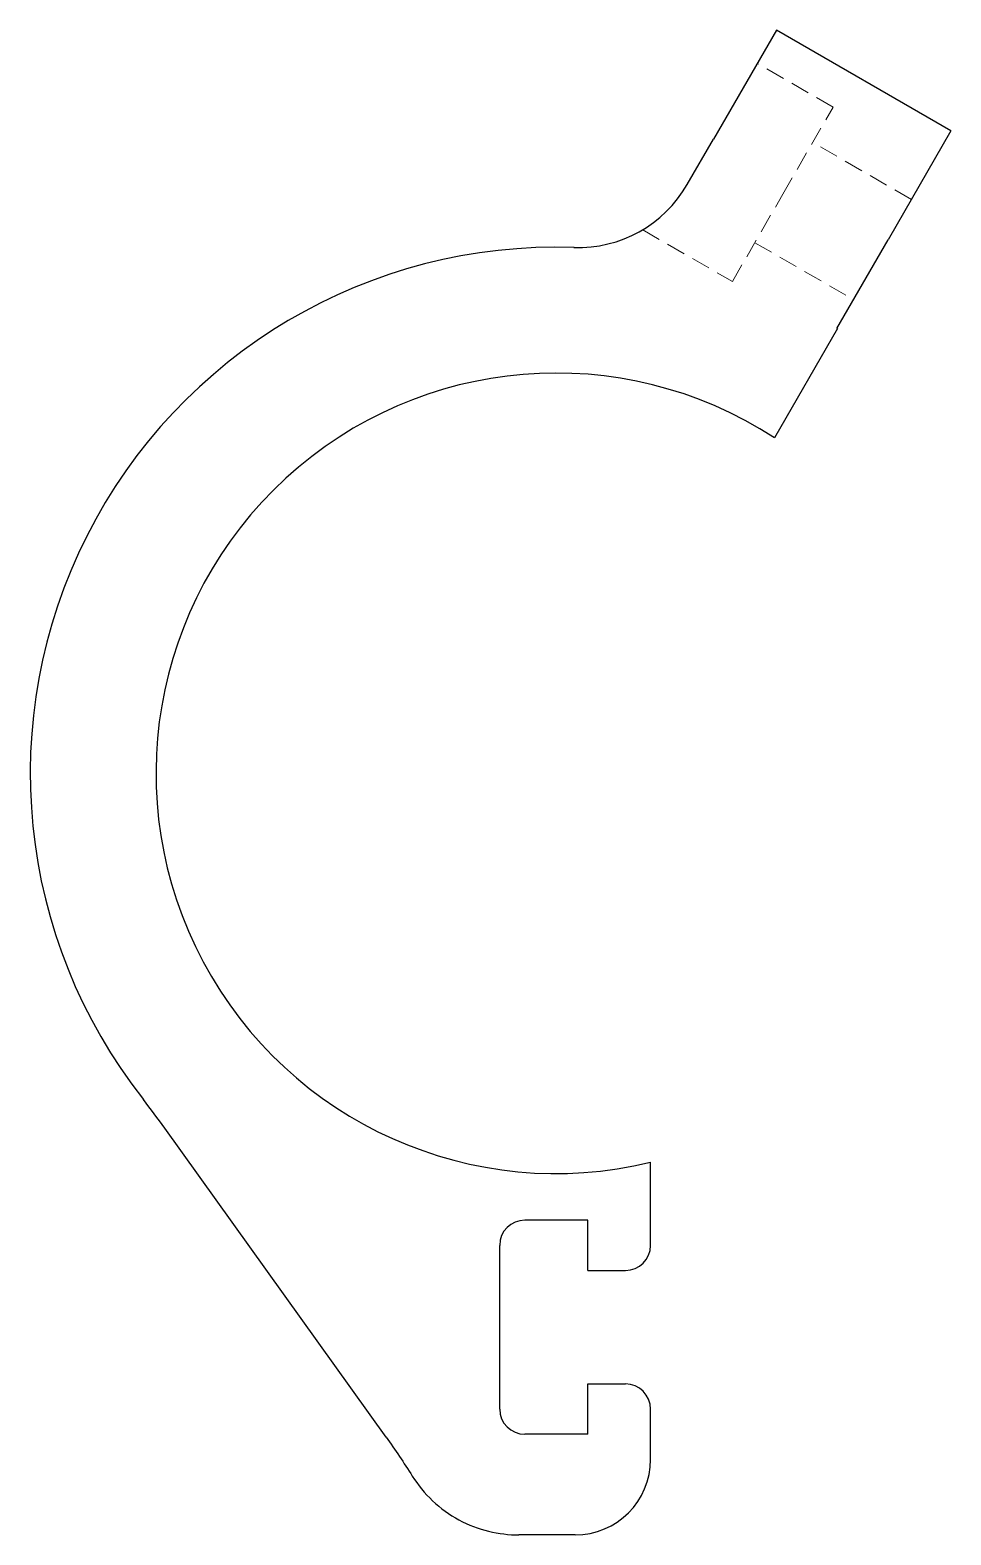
# Model space of a CAD drawing. Header units: millimetres. Extents: x 69 to 254, y 7 to 189.
# Drawn here: x 192.4 to 253.6, y 7 to 107 of the extents above.
import ezdxf

# ---------------------------------------------------------------- set-up
doc = ezdxf.new("R2010")
doc.units = ezdxf.units.MM
doc.linetypes.add('HIDDEN', pattern=[1.905, 1.27, -0.635])

msp = doc.modelspace()

# ---------------------------------------------------------------- linework, layer by layer
at = {"color": 7, "linetype": 'Continuous', "lineweight": 25}
for p, q in [((242.01, 107), (237.83, 99.76)), ((253.6, 100.31), (242.01, 107)), ((253.6, 100.31), (249.42, 93.06)), ((236.08, 96.73), (237.83, 99.76)), ((246.02, 87.18), (249.42, 93.06)), ((246.06, 87.16), (241.87, 79.91)), ((216.06, 13.5), (201.36, 34.03)), ((233.64, 26.24), (233.64, 31.76)), ((229.46, 27.91), (225.28, 27.91)), ((229.46, 24.57), (229.46, 27.91)), ((223.6, 26.24), (223.6, 15.36)), ((229.46, 24.57), (231.97, 24.57)), ((229.46, 13.69), (229.46, 17.04)), ((229.46, 17.04), (231.97, 17.04)), ((233.64, 12.02), (233.64, 15.36)), ((229.46, 13.69), (225.28, 13.69)), ((228.62, 7), (224.88, 7))]:
    msp.add_line(p, q, dxfattribs=at)
at = {"color": 7, "linetype": 'HIDDEN', "lineweight": 18}
for p, q in [((245.77, 101.88), (240.73, 104.79)), ((242.42, 96.09), (245.77, 101.88)), ((250.97, 95.75), (244.42, 99.54)), ((239.08, 90.29), (242.42, 96.09)), ((233.12, 93.73), (239.08, 90.29)), ((240.57, 92.87), (247.12, 89.09))]:
    msp.add_line(p, q, dxfattribs=at)
at = {"color": 7, "linetype": 'Continuous', "lineweight": 25}
for centre, radius, start, end in [((228.83, 100.91), 8.36, 268.0591, 330), ((227.37, 57.61), 34.96, 88.0591, 218.3134), ((227.37, 57.61), 34.96, 57.6897, 57.7594), ((227.37, 57.61), 26.6, 56.9626, 283.6417), ((160.55, 4.81), 50.19, 35.6, 38.3134), ((225.28, 26.24), 1.67, 90, 180), ((231.97, 26.24), 1.67, 270, 0), ((231.97, 15.36), 1.67, 0, 90), ((225.28, 15.36), 1.67, 180, 270), ((228.62, 12.02), 5.02, 270, 0)]:
    msp.add_arc(centre, radius, start, end, dxfattribs=at)
msp.add_open_spline([(216.06, 13.5), (216.67, 12.65), (217.24, 11.79), (217.8, 10.91)], degree=3, dxfattribs=at)
msp.add_open_spline([(217.8, 10.91), (218.17, 10.32), (218.63, 9.76), (219.68, 8.77), (220.27, 8.34), (221.54, 7.66), (222.2, 7.41), (223.55, 7.08), (224.23, 7), (224.88, 7)], degree=3, knots=[0, 0, 0, 0, 0.25, 0.25, 0.5, 0.5, 0.75, 0.75, 1, 1, 1, 1], dxfattribs=at)

doc.saveas('drawing.dxf')
